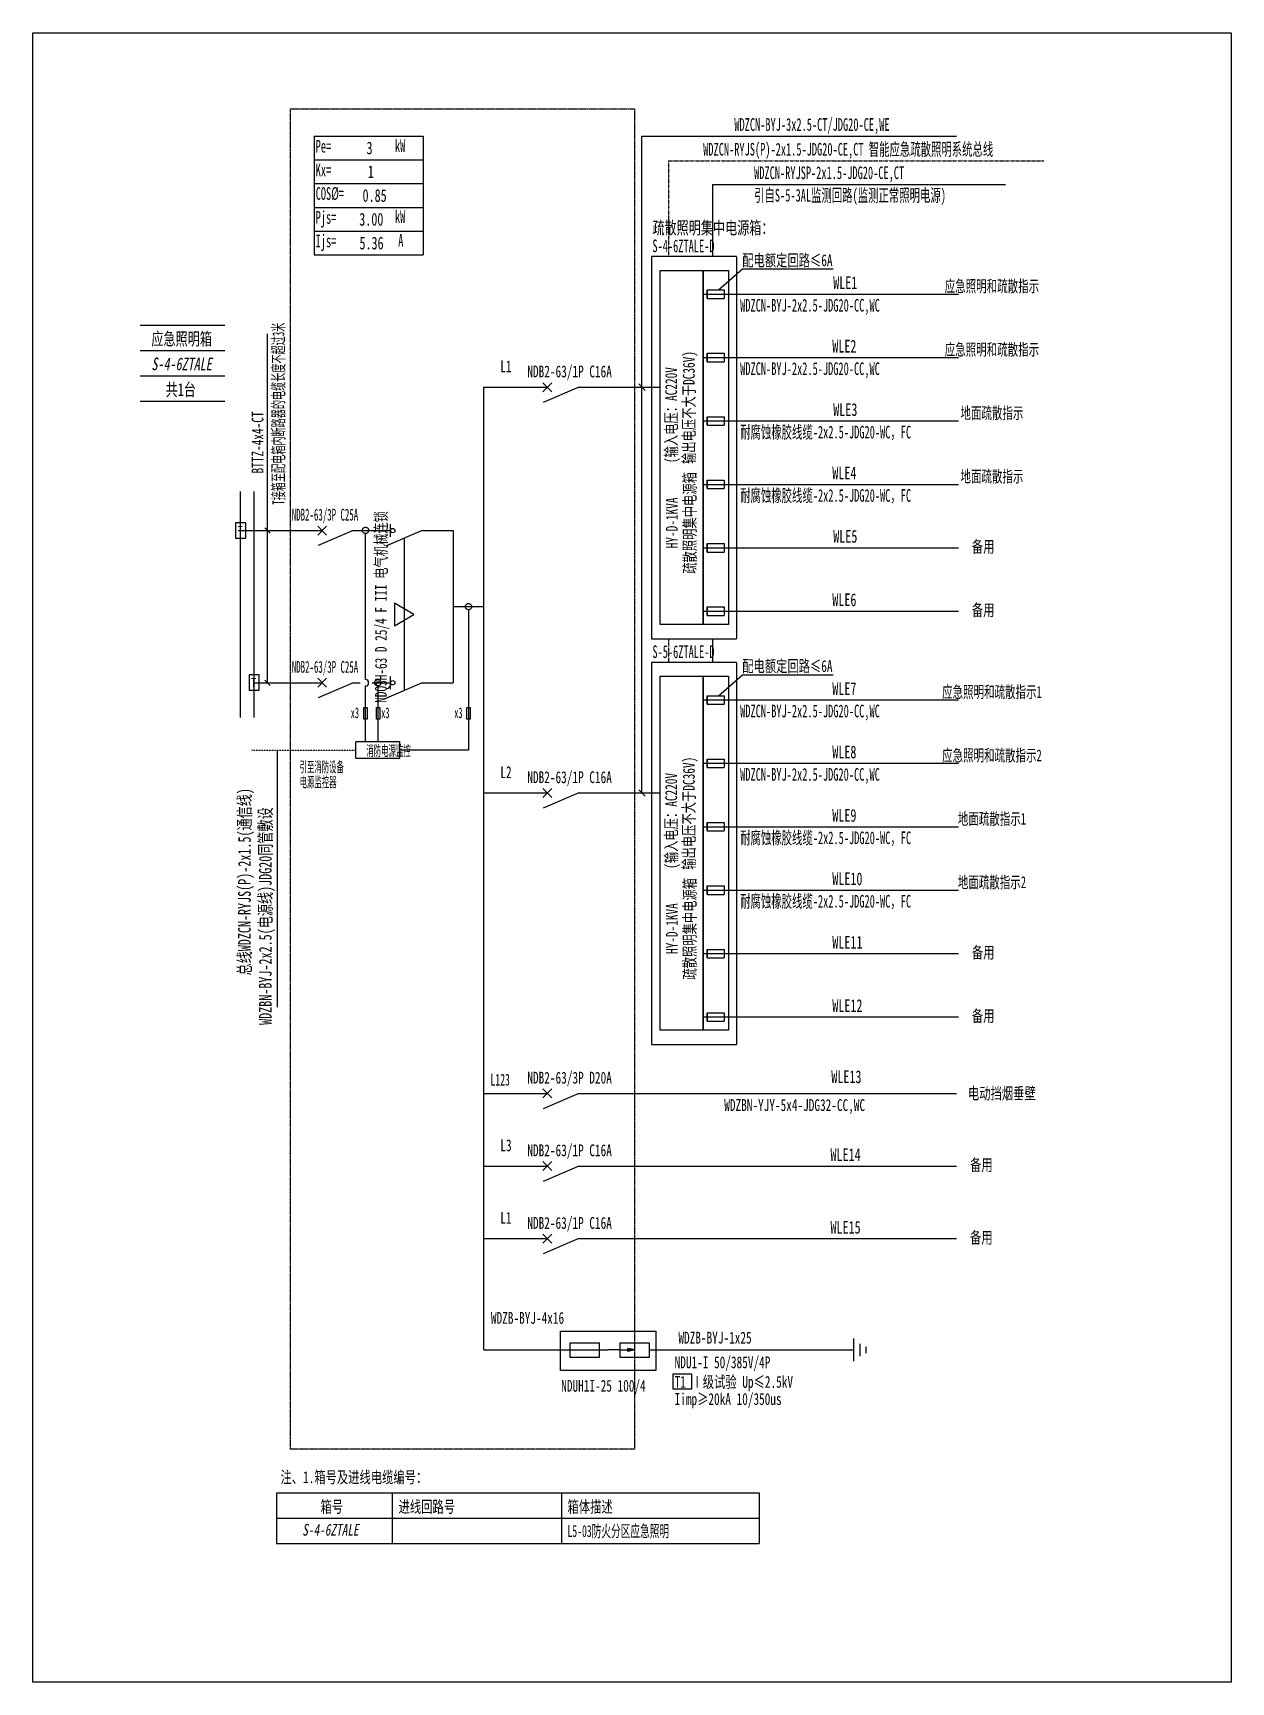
# Model space of a CAD drawing. Extents: x 219794 to 221706, y 303116 to 305748.
import ezdxf
from ezdxf.enums import TextEntityAlignment as Align

# ---------------------------------------------------------------- set-up
doc = ezdxf.new("R2010")
doc.units = 0
doc.header["$MEASUREMENT"] = 0
for name, pattern in [('_点划线L', [1.9, 1.5, -0.17, 0.06, -0.17]), ('_虚线S', [0.25, 0.125, -0.125]), ('DASH', [0.35, 0.25, -0.1]), ('DASHED', [0.75, 0.5, -0.25]), ('DASHED2', [0.375, 0.25, -0.125]), ('DIVIDE', [1.25, 0.5, -0.25, 0, -0.25, 0, -0.25])]:
    doc.linetypes.add(name, pattern=pattern)
for name, color, linetype in [('D_E_Eqpm(强电设备)', 100, 'Continuous'), ('D_E_Eqpm（强电设备）', 100, 'Continuous'), ('D_E_Text(强电文字)', 51, 'Continuous'), ('D_E_Text（强电文字）', 51, 'Continuous'), ('D_E_Wire(强电线缆)', 10, 'Continuous'), ('D_E_Wire（强电线缆）', 10, 'Continuous'), ('D_El_Wire（弱电线缆）', 10, 'Continuous'), ('D_T_TableDim（表格尺寸）', 255, 'Continuous'), ('DQ_Eqpm', 100, 'Continuous'), ('FL04GGFW_E72-配电箱系统图-塔楼部分$0$D_E_Eqpm（强电设备）', 100, 'Continuous'), ('FL09U293_E72-地下室配电箱系统图$0$D_E_Eqpm（强电设备）', 100, 'Continuous'), ('FL09U293_E72-地下室配电箱系统图$0$D_E_Text（强电文字）', 51, 'Continuous'), ('FL09U293_E72-地下室配电箱系统图$0$D_T_TableDim（表格尺寸）', 255, 'Continuous'), ('系统图', 220, 'Continuous')]:
    doc.layers.add(name, color=color, linetype=linetype)
doc.styles.add('FL09U293_E72-地下室配电箱系统图$0$FL04GGFW_E72-配电箱系统图-塔楼部分$0$电气', font='', dxfattribs={"width": 0.7})
doc.styles.add('FL09U293_E72-地下室配电箱系统图$0$FL04GGFW_E72-配电箱系统图-塔楼部分$0$电气箱', font='simhei.ttf', dxfattribs={"width": 0.8, "oblique": 10})
doc.styles.add('FL09U293_E72-地下室配电箱系统图$0$电气', font='', dxfattribs={"width": 0.7})
doc.styles.add('FL09U293_E72-地下室配电箱系统图$0$电气箱', font='simhei.ttf', dxfattribs={"width": 0.8, "oblique": 10})
doc.styles.add('HZ', font='', dxfattribs={"width": 0.7, "height": 400})
doc.styles.add('电气', font='', dxfattribs={"width": 0.7})
doc.styles.get('FL09U293_E72-地下室配电箱系统图$0$FL04GGFW_E72-配电箱系统图-塔楼部分$0$电气').set_extended_font_data('SimSun')
doc.styles.get('FL09U293_E72-地下室配电箱系统图$0$电气').set_extended_font_data('SimSun')
doc.styles.get('HZ').set_extended_font_data('SimSun')
doc.styles.get('电气').set_extended_font_data('SimSun')

msp = doc.modelspace()

# ---------------------------------------------------------------- linework, layer by layer
at = {"linetype": 'DASHED2'}
for p, q in [((220635.9, 303675.3, 0), (220788.3, 303675.3, 0)), ((220635.9, 303612.5, 0), (220635.9, 303675.3, 0)), ((220788.3, 303675.3, 0), (220788.3, 303612.5, 0)), ((220788.3, 303612.5, 0), (220635.9, 303612.5, 0))]:
    msp.add_line(p, q, dxfattribs=at)
at = {"layer": 'D_E_Eqpm(强电设备)'}
for p, q in [((220607.4, 305175, 0), (220621.8, 305189.3, 0)), ((220621.8, 305175, 0), (220607.4, 305189.3, 0)), ((220665.2, 305182.2, 0), (220608.1, 305157.7, 0)), ((220248.1, 304946.2, 0), (220262.4, 304960.5, 0)), ((220262.4, 304946.2, 0), (220248.1, 304960.5, 0)), ((220364.5, 304943.2, 0), (220364.5, 304963.4, 0)), ((220248.1, 304703.3, 0), (220262.4, 304717.6, 0)), ((220262.4, 304703.3, 0), (220248.1, 304717.6, 0)), ((220364.5, 304700.3, 0), (220364.5, 304720.6, 0)), ((220607.4, 304527.4, 0), (220621.8, 304541.7, 0)), ((220621.8, 304527.4, 0), (220607.4, 304541.7, 0)), ((220665.2, 304534.5, 0), (220608.1, 304510, 0)), ((220607.4, 304047.8, 0), (220621.8, 304062.1, 0)), ((220621.8, 304047.8, 0), (220607.4, 304062.1, 0)), ((220665.2, 304054.9, 0), (220608.1, 304030.5, 0)), ((220607.4, 303931.9, 0), (220621.8, 303946.2, 0)), ((220621.8, 303931.9, 0), (220607.4, 303946.2, 0)), ((220665.2, 303939.1, 0), (220608.1, 303914.6, 0)), ((220607.4, 303816, 0), (220621.8, 303830.3, 0)), ((220621.8, 303816, 0), (220607.4, 303830.3, 0)), ((220665.2, 303823.2, 0), (220608.1, 303798.7, 0)), ((220650.8, 303657.1, 0), (220698.2, 303657.1, 0)), ((220650.8, 303657.1, 0), (220650.8, 303634.1, 0)), ((220698.1, 303634.1, 0), (220698.1, 303657.1, 0)), ((220730.5, 303657.1, 0), (220777.9, 303657.1, 0)), ((220730.5, 303657.1, 0), (220730.5, 303634.1, 0)), ((220777.8, 303634.1, 0), (220777.8, 303657.1, 0)), ((220650.8, 303634.1, 0), (220698.1, 303634.1, 0)), ((220730.5, 303645.6, 0), (220711.3, 303645.6, 0)), ((220730.5, 303645.6, 0), (220755.1, 303645.6, 0)), ((220730.5, 303634.1, 0), (220777.8, 303634.1, 0)), ((220755.1, 303645.6, 0), (220743.1, 303648, 0)), ((220743.1, 303643.1, 0), (220743.1, 303648, 0)), ((220755.1, 303645.6, 0), (220743.1, 303643.1, 0))]:
    msp.add_line(p, q, dxfattribs=at)
for centre in [(220368, 304953.3, 0), (220368, 304710.4, 0)]:
    msp.add_circle(centre, 3.44, dxfattribs=at)
msp.add_solid([(220743.1, 303643.1, 0), (220755.1, 303645.6, 0), (220743.1, 303648, 0)], dxfattribs=at)
at = {"layer": 'D_E_Eqpm（强电设备）'}
for p, q in [((220794.9, 304803.6, 0), (220794.9, 305368.4, 0)), ((220794.9, 305368.4, 0), (220863.4, 305368.4, 0)), ((220863.4, 305368.4, 0), (220863.4, 304803.6, 0)), ((220415.1, 304953.3, 0), (220358, 304928.8, 0)), ((220401.9, 304819.2, 0), (220370.7, 304837.2, 0)), ((220370.7, 304837.2, 0), (220370.7, 304801.1, 0)), ((220370.7, 304801.1, 0), (220401.9, 304819.2, 0)), ((220863.4, 304803.6, 0), (220794.9, 304803.6, 0)), ((220415.1, 304710.4, 0), (220358, 304686, 0)), ((220794.9, 304155.9, 0), (220794.9, 304720.8, 0)), ((220794.9, 304720.8, 0), (220863.4, 304720.8, 0)), ((220863.4, 304720.8, 0), (220863.4, 304155.9, 0)), ((220863.4, 304155.9, 0), (220794.9, 304155.9, 0))]:
    msp.add_line(p, q, dxfattribs=at)
at = {"layer": 'D_E_Eqpm（强电设备）', "linetype": 'DASH'}
msp.add_line((220386.6, 304698.2, 0), (220386.6, 304941.1, 0), dxfattribs=at)
at = {"layer": 'D_E_Text(强电文字)', "color": 51}
for p, q in [((220168, 304710.4, 0), (220168, 305267.1, 0)), ((220163.7, 304957.5, 0), (220172.2, 304949.1, 0)), ((220163.7, 304714.7, 0), (220172.2, 304706.2, 0)), ((220183.2, 304603, 0), (220183.2, 304192.6, 0))]:
    msp.add_line(p, q, dxfattribs=at)
at = {"layer": 'D_E_Text（强电文字）'}
for p, q in [((220242.4, 305583, 0), (220416.3, 305583, 0)), ((220242.4, 305583, 0), (220242.4, 305393.2, 0)), ((220416.3, 305583, 0), (220416.3, 305393.2, 0)), ((220765.9, 305583, 0), (221268.3, 305583, 0)), ((220765.9, 304534.5, 0), (220765.9, 305583, 0)), ((220242.4, 305545, 0), (220416.3, 305545, 0)), ((220242.4, 305507.1, 0), (220416.3, 305507.1, 0)), ((220242.4, 305469.1, 0), (220416.3, 305469.1, 0)), ((220242.4, 305431.2, 0), (220416.3, 305431.2, 0)), ((220242.4, 305393.2, 0), (220416.3, 305393.2, 0)), ((220888.2, 305337.4, 0), (220926.4, 305370.8, 0)), ((220926.4, 305370.8, 0), (221071.4, 305370.8, 0)), ((220760.7, 305187.3, 0), (220771, 305177, 0)), ((220888.2, 304689.7, 0), (220926.4, 304723.2, 0)), ((220926.4, 304723.2, 0), (221071.4, 304723.2, 0)), ((220760.7, 304539.7, 0), (220771, 304529.4, 0)), ((220760.7, 304539.7, 0), (220771, 304529.4, 0)), ((220815.9, 303607.3, 0), (220845.2, 303607.3, 0)), ((220815.9, 303583.1, 0), (220815.9, 303607.3, 0)), ((220845.2, 303607.3, 0), (220845.2, 303583.1, 0)), ((220845.2, 303583.1, 0), (220815.9, 303583.1, 0))]:
    msp.add_line(p, q, dxfattribs=at)
at = {"layer": 'D_E_Wire(强电线缆)'}
for p, q in [((220125.1, 304654.7, 0), (220125.1, 305015.7, 0)), ((220121.3, 304953.3, 0), (220255.3, 304953.3, 0)), ((220304.8, 304953.3, 0), (220364.5, 304953.3, 0)), ((220415.1, 304953.3, 0), (220464.5, 304953.3, 0)), ((220304.8, 304710.4, 0), (220316.2, 304710.4, 0)), ((220335, 304710.4, 0), (220364.5, 304710.4, 0)), ((220415.1, 304710.4, 0), (220464.5, 304710.4, 0))]:
    msp.add_line(p, q, dxfattribs=at)
at = {"layer": 'D_E_Wire(强电线缆)', "linetype": 'DASH'}
for p, q in [((220146.7, 304654.7, 0), (220146.7, 305015.7, 0)), ((220146.7, 304710.4, 0), (220255.3, 304710.4, 0))]:
    msp.add_line(p, q, dxfattribs=at)
at = {"layer": 'D_E_Wire（强电线缆）', "color": 10}
for p, q in [((220878.4, 305505.8, 0), (220878.4, 305390.5, 0)), ((220878.4, 305505.8, 0), (221346.2, 305505.8, 0)), ((220863.4, 305330.6, 0), (221271.2, 305330.6, 0)), ((220863.4, 305229.4, 0), (221271.2, 305229.4, 0)), ((220863.4, 305128.2, 0), (221271.2, 305128.2, 0)), ((220863.4, 305027, 0), (221271.2, 305027, 0)), ((220863.4, 304925.8, 0), (221271.2, 304925.8, 0)), ((220863.4, 304824.6, 0), (221271.2, 304824.6, 0)), ((220878.4, 304780.5, 0), (220878.4, 304742.9, 0)), ((220863.4, 304683, 0), (221271.2, 304683, 0)), ((220863.4, 304683, 0), (221271.2, 304683, 0)), ((220863.4, 304581.8, 0), (221271.2, 304581.8, 0)), ((220863.4, 304480.6, 0), (221271.2, 304480.6, 0)), ((220863.4, 304379.4, 0), (221271.2, 304379.4, 0)), ((220863.4, 304278.2, 0), (221271.2, 304278.2, 0)), ((220863.4, 304177, 0), (221271.2, 304177, 0))]:
    msp.add_line(p, q, dxfattribs=at)
at = {"layer": 'D_E_Wire（强电线缆）'}
for p, q in [((220513.4, 303645.6, 0), (220513.4, 305182.2, 0)), ((220513.4, 305182.2, 0), (220614.6, 305182.2, 0)), ((220665.2, 305182.2, 0), (220794.9, 305182.2, 0)), ((220464.5, 304953.3, 0), (220464.5, 304710.4, 0)), ((220464.5, 304831.9, 0), (220513.4, 304831.9, 0)), ((220489, 304826.8, 0), (220489, 304603, 0)), ((220344.1, 304705.4, 0), (220344.1, 304616.5, 0)), ((220321.8, 304670.7, 0), (220327.1, 304670.7, 0)), ((220321.8, 304652.1, 0), (220321.8, 304670.7, 0)), ((220327.1, 304670.7, 0), (220327.1, 304652.1, 0)), ((220341.8, 304670.7, 0), (220347.1, 304670.7, 0)), ((220341.8, 304652.1, 0), (220341.8, 304670.7, 0)), ((220347.1, 304670.7, 0), (220347.1, 304652.1, 0)), ((220486.5, 304670.7, 0), (220491.8, 304670.7, 0)), ((220486.5, 304652.1, 0), (220486.5, 304670.7, 0)), ((220491.8, 304670.7, 0), (220491.8, 304652.1, 0)), ((220327.1, 304652.1, 0), (220321.8, 304652.1, 0)), ((220347.1, 304652.1, 0), (220341.8, 304652.1, 0)), ((220491.8, 304652.1, 0), (220486.5, 304652.1, 0)), ((220513.4, 304534.5, 0), (220614.6, 304534.5, 0)), ((220665.2, 304534.5, 0), (220794.9, 304534.5, 0)), ((220513.4, 304054.9, 0), (220614.6, 304054.9, 0)), ((220665.2, 304054.9, 0), (221268.3, 304054.9, 0)), ((220513.4, 303939.1, 0), (220614.6, 303939.1, 0)), ((220665.2, 303939.1, 0), (221268.3, 303939.1, 0)), ((220513.4, 303823.2, 0), (220614.6, 303823.2, 0)), ((220665.2, 303823.2, 0), (221268.3, 303823.2, 0)), ((221104.4, 303627.6, 0), (221104.4, 303663.6, 0)), ((221114.2, 303635.8, 0), (221114.2, 303655.4, 0)), ((220513.4, 303645.6, 0), (220711.3, 303645.6, 0)), ((220777.8, 303645.6, 0), (221104.4, 303645.6, 0)), ((221124.1, 303640.6, 0), (221124.1, 303650.5, 0))]:
    msp.add_line(p, q, dxfattribs=at)
at = {"layer": 'D_E_Wire（强电线缆）', "linetype": '_点划线L'}
for p, q in [((220324.4, 304715.5, 0), (220324.4, 304948.6, 0)), ((220324.4, 304616.5, 0), (220324.4, 304705.4, 0)), ((220309.1, 304616.5, 0), (220379, 304616.5, 0)), ((220309.1, 304589.5, 0), (220309.1, 304616.5, 0)), ((220379, 304616.5, 0), (220379, 304589.5, 0)), ((220489, 304603, 0), (220379, 304603, 0)), ((220379, 304589.5, 0), (220309.1, 304589.5, 0))]:
    msp.add_line(p, q, dxfattribs=at)
at = {"layer": 'D_E_Wire（强电线缆）', "linetype": '_虚线S'}
msp.add_line((220142.9, 304603, 0), (220309.1, 304603, 0), dxfattribs=at)
at = {"layer": 'D_E_Wire（强电线缆）', "linetype": '_点划线L'}
for centre in [(220324.4, 304953.6, 0), (220489, 304831.9, 0), (220344.1, 304710.4, 0)]:
    msp.add_circle(centre, 5.06, dxfattribs=at)
at = {"layer": 'D_E_Wire（强电线缆）'}
msp.add_arc((220324.4, 304710.4, 0), 5.06, 270, 90, dxfattribs=at)
at = {"layer": 'D_El_Wire（弱电线缆）', "color": 200, "linetype": 'DIVIDE'}
for p, q in [((220808.4, 305543.4, 0), (221408.1, 305543.4, 0)), ((220808.4, 305543.4, 0), (220808.4, 305390.5, 0)), ((220808.4, 304780.5, 0), (220808.4, 304742.9, 0))]:
    msp.add_line(p, q, dxfattribs=at)
at = {"layer": 'D_T_TableDim（表格尺寸）', "linetype": 'DASHED'}
for p, q in [((220204.8, 303487.1, 0), (220204.8, 305626.5, 0)), ((220204.8, 305626.5, 0), (220754.2, 305626.5, 0)), ((220754.2, 305626.5, 0), (220754.2, 303487.1, 0)), ((220754.2, 303487.1, 0), (220204.8, 303487.1, 0))]:
    msp.add_line(p, q, dxfattribs=at)
at = {"layer": 'D_T_TableDim（表格尺寸）', "linetype": 'DASH'}
for p, q in [((220917.4, 305390.5, 0), (220781.4, 305390.5, 0)), ((220781.4, 305390.5, 0), (220781.4, 304780.5, 0)), ((220917.4, 304780.5, 0), (220917.4, 305390.5, 0)), ((220781.4, 304780.5, 0), (220917.4, 304780.5, 0)), ((220917.4, 304742.9, 0), (220781.4, 304742.9, 0)), ((220781.4, 304742.9, 0), (220781.4, 304132.8, 0)), ((220917.4, 304132.8, 0), (220917.4, 304742.9, 0)), ((220781.4, 304132.8, 0), (220917.4, 304132.8, 0))]:
    msp.add_line(p, q, dxfattribs=at)
at = {"layer": 'DQ_Eqpm'}
for p, q in [((220133.2, 304965.7, 0), (220117, 304965.7, 0)), ((220117, 304965.7, 0), (220117, 304941.4, 0)), ((220133.2, 304941.4, 0), (220133.2, 304965.7, 0)), ((220117, 304941.4, 0), (220133.2, 304941.4, 0)), ((220154.8, 304722.8, 0), (220138.6, 304722.8, 0)), ((220138.6, 304722.8, 0), (220138.6, 304698.5, 0)), ((220154.8, 304698.5, 0), (220154.8, 304722.8, 0)), ((220138.6, 304698.5, 0), (220154.8, 304698.5, 0))]:
    msp.add_line(p, q, dxfattribs=at)
at = {"layer": 'FL04GGFW_E72-配电箱系统图-塔楼部分$0$D_E_Eqpm（强电设备）'}
for p, q in [((220863.4, 304803.6, 0), (220863.4, 305368.4, 0)), ((220863.4, 305368.4, 0), (220903.9, 305368.4, 0)), ((220903.9, 305368.4, 0), (220903.9, 304803.6, 0)), ((220870.2, 305337.4, 0), (220897.2, 305337.4, 0)), ((220870.2, 305337.4, 0), (220870.2, 305337.4, 0)), ((220870.2, 305337.4, 0), (220870.2, 305323.9, 0)), ((220870.2, 305323.9, 0), (220870.2, 305337.4, 0)), ((220870.2, 305323.9, 0), (220897.2, 305323.9, 0)), ((220870.2, 305323.9, 0), (220870.2, 305323.9, 0)), ((220897.2, 305337.4, 0), (220897.2, 305323.9, 0)), ((220870.2, 305236.2, 0), (220897.2, 305236.2, 0)), ((220870.2, 305236.2, 0), (220870.2, 305236.2, 0)), ((220870.2, 305236.2, 0), (220870.2, 305222.7, 0)), ((220870.2, 305222.7, 0), (220870.2, 305236.2, 0)), ((220897.2, 305236.2, 0), (220897.2, 305222.7, 0)), ((220870.2, 305222.7, 0), (220897.2, 305222.7, 0)), ((220870.2, 305222.7, 0), (220870.2, 305222.7, 0)), ((220870.2, 305135, 0), (220897.2, 305135, 0)), ((220870.2, 305135, 0), (220870.2, 305135, 0)), ((220870.2, 305135, 0), (220870.2, 305121.5, 0)), ((220870.2, 305121.5, 0), (220870.2, 305135, 0)), ((220897.2, 305135, 0), (220897.2, 305121.5, 0)), ((220870.2, 305121.5, 0), (220897.2, 305121.5, 0)), ((220870.2, 305121.5, 0), (220870.2, 305121.5, 0)), ((220870.2, 305033.8, 0), (220897.2, 305033.8, 0)), ((220870.2, 305033.8, 0), (220870.2, 305033.8, 0)), ((220870.2, 305033.8, 0), (220870.2, 305020.3, 0)), ((220870.2, 305020.3, 0), (220870.2, 305033.8, 0)), ((220897.2, 305033.8, 0), (220897.2, 305020.3, 0)), ((220870.2, 305020.3, 0), (220897.2, 305020.3, 0)), ((220870.2, 305020.3, 0), (220870.2, 305020.3, 0)), ((220870.2, 304932.6, 0), (220897.2, 304932.6, 0)), ((220870.2, 304932.6, 0), (220870.2, 304932.6, 0)), ((220870.2, 304932.6, 0), (220870.2, 304919.1, 0)), ((220870.2, 304919.1, 0), (220870.2, 304932.6, 0)), ((220870.2, 304919.1, 0), (220897.2, 304919.1, 0)), ((220870.2, 304919.1, 0), (220870.2, 304919.1, 0)), ((220897.2, 304932.6, 0), (220897.2, 304919.1, 0)), ((220870.2, 304831.4, 0), (220897.2, 304831.4, 0)), ((220870.2, 304831.4, 0), (220870.2, 304831.4, 0)), ((220870.2, 304831.4, 0), (220870.2, 304817.9, 0)), ((220870.2, 304817.9, 0), (220870.2, 304831.4, 0)), ((220870.2, 304817.9, 0), (220897.2, 304817.9, 0)), ((220870.2, 304817.9, 0), (220870.2, 304817.9, 0)), ((220897.2, 304831.4, 0), (220897.2, 304817.9, 0)), ((220903.9, 304803.6, 0), (220863.4, 304803.6, 0)), ((220863.4, 304155.9, 0), (220863.4, 304720.8, 0)), ((220863.4, 304720.8, 0), (220903.9, 304720.8, 0)), ((220903.9, 304720.8, 0), (220903.9, 304155.9, 0)), ((220870.2, 304689.7, 0), (220897.2, 304689.7, 0)), ((220870.2, 304689.7, 0), (220870.2, 304689.7, 0)), ((220870.2, 304689.7, 0), (220870.2, 304676.2, 0)), ((220870.2, 304676.2, 0), (220870.2, 304689.7, 0)), ((220897.2, 304689.7, 0), (220897.2, 304676.2, 0)), ((220870.2, 304676.2, 0), (220897.2, 304676.2, 0)), ((220870.2, 304676.2, 0), (220870.2, 304676.2, 0)), ((220870.2, 304588.5, 0), (220897.2, 304588.5, 0)), ((220870.2, 304588.5, 0), (220870.2, 304588.5, 0)), ((220870.2, 304588.5, 0), (220870.2, 304575, 0)), ((220870.2, 304575, 0), (220870.2, 304588.5, 0)), ((220897.2, 304588.5, 0), (220897.2, 304575, 0)), ((220870.2, 304575, 0), (220897.2, 304575, 0)), ((220870.2, 304575, 0), (220870.2, 304575, 0)), ((220870.2, 304487.3, 0), (220897.2, 304487.3, 0)), ((220870.2, 304487.3, 0), (220870.2, 304487.3, 0)), ((220870.2, 304487.3, 0), (220870.2, 304473.8, 0)), ((220870.2, 304473.8, 0), (220870.2, 304487.3, 0)), ((220870.2, 304473.8, 0), (220897.2, 304473.8, 0)), ((220870.2, 304473.8, 0), (220870.2, 304473.8, 0)), ((220897.2, 304487.3, 0), (220897.2, 304473.8, 0)), ((220870.2, 304386.1, 0), (220897.2, 304386.1, 0)), ((220870.2, 304386.1, 0), (220870.2, 304386.1, 0)), ((220870.2, 304386.1, 0), (220870.2, 304372.6, 0)), ((220870.2, 304372.6, 0), (220870.2, 304386.1, 0)), ((220870.2, 304372.6, 0), (220897.2, 304372.6, 0)), ((220870.2, 304372.6, 0), (220870.2, 304372.6, 0)), ((220897.2, 304386.1, 0), (220897.2, 304372.6, 0)), ((220870.2, 304284.9, 0), (220897.2, 304284.9, 0)), ((220870.2, 304284.9, 0), (220870.2, 304284.9, 0)), ((220870.2, 304284.9, 0), (220870.2, 304271.4, 0)), ((220870.2, 304271.4, 0), (220870.2, 304284.9, 0)), ((220870.2, 304271.4, 0), (220897.2, 304271.4, 0)), ((220870.2, 304271.4, 0), (220870.2, 304271.4, 0)), ((220897.2, 304284.9, 0), (220897.2, 304271.4, 0)), ((220870.2, 304183.7, 0), (220897.2, 304183.7, 0)), ((220870.2, 304183.7, 0), (220870.2, 304183.7, 0)), ((220870.2, 304183.7, 0), (220870.2, 304170.2, 0)), ((220870.2, 304170.2, 0), (220870.2, 304183.7, 0)), ((220897.2, 304183.7, 0), (220897.2, 304170.2, 0)), ((220903.9, 304155.9, 0), (220863.4, 304155.9, 0)), ((220870.2, 304170.2, 0), (220897.2, 304170.2, 0)), ((220870.2, 304170.2, 0), (220870.2, 304170.2, 0))]:
    msp.add_line(p, q, dxfattribs=at)
at = {"layer": 'FL09U293_E72-地下室配电箱系统图$0$D_E_Eqpm（强电设备）'}
for p, q in [((220304.8, 304953.3, 0), (220248.8, 304929.3, 0)), ((220304.8, 304710.4, 0), (220248.8, 304686.4, 0))]:
    msp.add_line(p, q, dxfattribs=at)
at = {"layer": 'FL09U293_E72-地下室配电箱系统图$0$D_T_TableDim（表格尺寸）'}
for p, q in [((219964.8, 305281.4, 0), (220099.7, 305281.4, 0)), ((219964.8, 305240.9, 0), (220099.7, 305240.9, 0)), ((219964.8, 305200.4, 0), (220099.7, 305200.4, 0)), ((219964.8, 305159.9, 0), (220099.7, 305159.9, 0))]:
    msp.add_line(p, q, dxfattribs=at)
at = {"layer": 'FL09U293_E72-地下室配电箱系统图$0$D_T_TableDim（表格尺寸）', "ltscale": 3.5}
for p, q in [((220182.4, 303417.4, 0), (220953, 303417.4, 0)), ((220182.4, 303417.4, 0), (220182.4, 303336.5, 0)), ((220367.1, 303417.4, 0), (220367.1, 303336.5, 0)), ((220637.3, 303417.4, 0), (220637.3, 303336.5, 0)), ((220953, 303417.4, 0), (220953, 303336.5, 0)), ((220182.4, 303377, 0), (220953, 303377, 0)), ((220182.4, 303377, 0), (220953, 303377, 0)), ((220182.4, 303336.5, 0), (220953, 303336.5, 0))]:
    msp.add_line(p, q, dxfattribs=at)
at = {"layer": '系统图', "ltscale": 9973.992009}
msp.add_lwpolyline([(219793.5, 305747.5), (221706.5, 305747.5), (221706.5, 303115.5), (219793.5, 303115.5)], close=True, dxfattribs=at)

# ---------------------------------------------------------------- texts
at = {"layer": 'D_E_Text(强电文字)', "color": 51, "style": '电气'}
for s, height, width, p in [('疏散照明集中电源箱：', 20.24, 0.7, (220782.6, 305426.4, 0)), ('L1', 18.89, 0.7, (220539.8, 305205.9, 0)), ('NDB2-63/1P C16A', 18.89, 0.7, (220582.9, 305197.8, 0)), ('备用', 18.89, 0.7, (221292.7, 304918.2, 0)), ('备用', 18.89, 0.7, (221292.7, 304817, 0)), ('L2', 18.89, 0.7, (220539.8, 304558.2, 0)), ('NDB2-63/1P C16A', 18.89, 0.7, (220582.9, 304550.2, 0)), ('备用', 18.89, 0.7, (221292.7, 304270.5, 0)), ('备用', 18.89, 0.7, (221292.7, 304169.3, 0)), ('L123', 18.89, 0.6, (220524.1, 304067.4, 0)), ('NDB2-63/3P D20A', 18.89, 0.7, (220582.9, 304070.6, 0)), ('电动挡烟垂壁', 18.89, 0.7, (221286.4, 304045.6, 0)), ('WDZBN-YJY-5x4-JDG32-CC,WC ', 18.89, 0.7, (220897.3, 304026.9, 0)), ('L3', 18.89, 0.7, (220539.8, 303962.7, 0)), ('NDB2-63/1P C16A', 18.89, 0.7, (220582.9, 303954.7, 0)), ('备用', 18.89, 0.7, (221289.8, 303931.4, 0)), ('L1', 18.89, 0.7, (220539.8, 303846.9, 0)), ('NDB2-63/1P C16A', 18.89, 0.7, (220582.9, 303838.8, 0)), ('备用', 18.89, 0.7, (221289.8, 303815.5, 0))]:
    msp.add_text(s, height=height, dxfattribs=dict(at, width=width)).set_placement(p)
at = {"layer": 'D_E_Text(强电文字)', "color": 51, "style": '电气', "width": 0.65}
for s, p in [('应急照明和疏散指示', (221324.7, 305343.8, 0)), ('应急照明和疏散指示', (221324.7, 305242.6, 0)), ('地面疏散指示', (221324.7, 305141.4, 0)), ('地面疏散指示', (221324.7, 305040.2, 0)), ('应急照明和疏散指示1', (221324.7, 304696.1, 0)), ('应急照明和疏散指示2', (221324.7, 304594.9, 0)), ('地面疏散指示1', (221324.7, 304493.7, 0)), ('地面疏散指示2', (221324.7, 304392.5, 0))]:
    msp.add_text(s, height=18.89, dxfattribs=at).set_placement(p, align=Align.MIDDLE)
at = {"layer": 'D_E_Text(强电文字)', "style": 'FL09U293_E72-地下室配电箱系统图$0$FL04GGFW_E72-配电箱系统图-塔楼部分$0$电气', "width": 0.7}
for s, p in [('应急照明箱', (220030.9, 305259.7, 0)), ('共1台', (220029.5, 305178.8, 0))]:
    msp.add_text(s, height=20.24, dxfattribs=at).set_placement(p, align=Align.MIDDLE)
at = {"layer": 'D_E_Text(强电文字)', "color": 51, "style": '电气'}
for s, width, p in [('T接箱至配电箱内断路器的电缆长度不超过3米', 0.55, (220194.8, 304994.6, 0)), ('BTTZ-4x4-CT', 0.7, (220161.6, 305044.4, 0))]:
    msp.add_text(s, height=18.89, rotation=90, dxfattribs=dict(at, width=width)).set_placement(p)
at = {"layer": 'D_E_Text(强电文字)', "style": 'FL09U293_E72-地下室配电箱系统图$0$FL04GGFW_E72-配电箱系统图-塔楼部分$0$电气箱', "oblique": 10, "width": 0.7}
msp.add_text('S-4-6ZTALE', height=20.24, dxfattribs=at).set_placement((220030.9, 305219.3, 0), align=Align.MIDDLE)
at = {"layer": 'D_E_Text(强电文字)', "style": '电气', "width": 0.7}
for s, p in [('WDZB-BYJ-4x16', (220524.7, 303687.2, 0)), ('WDZB-BYJ-1x25', (220824.1, 303655.6, 0)), ('T1 Ⅰ级试验 Up≤2.5kV ', (220818, 303585.1, 0)), ('Iimp≥20kA 10/350us', (220818, 303557.7, 0))]:
    msp.add_text(s, height=18.89, dxfattribs=at).set_placement(p)
at = {"layer": 'D_E_Text(强电文字)', "color": 51, "true_color": 0xffff7f, "style": '电气', "width": 0.7}
msp.add_text('NDU1-I 50/385V/4P', height=18.89, dxfattribs=at).set_placement((220818, 303616.3, 0))
at = {"layer": 'D_E_Text（强电文字）', "style": '电气'}
for s, height, width, p in [('WDZCN-BYJ-3x2.5-CT/JDG20-CE,WE', 20.24, 0.6, (220913.4, 305591.3, 0)), ('3', 20.2, 0.7, (220326.1, 305553.9, 0)), ('1', 20.2, 0.7, (220328.2, 305515.9, 0)), (' 0.85', 20.24, 0.7, (220310.1, 305478, 0)), ('WLE1', 20.24, 0.7, (221071.3, 305338.7, 0)), ('WDZCN-BYJ-2x2.5-JDG20-CC,WC', 20.24, 0.6, (220922.7, 305302.8, 0)), ('WLE2', 20.24, 0.7, (221069.8, 305237.5, 0)), ('WDZCN-BYJ-2x2.5-JDG20-CC,WC', 20.24, 0.6, (220922.7, 305201.6, 0)), ('WLE3', 20.24, 0.7, (221071.3, 305136.3, 0)), ('耐腐蚀橡胶线缆-2x2.5-JDG20-WC，FC', 20.24, 0.6, (220922.7, 305100.4, 0)), ('WLE4', 20.24, 0.7, (221069.8, 305035.1, 0)), ('耐腐蚀橡胶线缆-2x2.5-JDG20-WC，FC', 20.24, 0.6, (220922.7, 304999.2, 0)), ('WLE5', 20.24, 0.7, (221071.3, 304933.9, 0)), ('WLE6', 20.24, 0.7, (221069.8, 304832.7, 0)), ('WLE7', 20.24, 0.7, (221069.8, 304691, 0)), ('WDZCN-BYJ-2x2.5-JDG20-CC,WC', 20.24, 0.6, (220922.7, 304655.2, 0)), ('WLE8', 20.24, 0.7, (221069.8, 304589.8, 0)), ('WDZCN-BYJ-2x2.5-JDG20-CC,WC', 20.24, 0.6, (220922.7, 304554, 0)), ('WLE9', 20.24, 0.7, (221069.8, 304488.6, 0)), ('耐腐蚀橡胶线缆-2x2.5-JDG20-WC，FC', 20.24, 0.6, (220922.7, 304452.8, 0)), ('WLE10', 20.24, 0.7, (221069.8, 304387.4, 0)), ('耐腐蚀橡胶线缆-2x2.5-JDG20-WC，FC', 20.24, 0.6, (220922.7, 304351.6, 0)), ('WLE11', 20.24, 0.7, (221069.8, 304286.2, 0)), ('WLE12', 20.24, 0.7, (221069.8, 304185, 0)), ('WLE13', 20.24, 0.7, (221068.2, 304071.4, 0)), ('WLE14', 20.24, 0.7, (221066.9, 303947.1, 0)), ('WLE15', 20.24, 0.7, (221066.9, 303831.2, 0))]:
    msp.add_text(s, height=height, dxfattribs=dict(at, width=width)).set_placement(p)
at = {"layer": 'D_E_Text（强电文字）', "linetype": 'Continuous', "style": '电气', "width": 0.6}
for s, height, p in [('Pe=', 20.24, (220244.9, 305556.6, 0)), ('kW', 20.24, (220371.5, 305557.3, 0)), ('Kx=', 20.24, (220244.9, 305518.6, 0)), ('COS%%C=', 20.24, (220244.9, 305481.2, 0)), ('Pjs=', 20.24, (220244.9, 305443, 0)), ('kW', 20.24, (220371.5, 305444.3, 0)), ('Ijs=', 20.24, (220244.9, 305405.5, 0)), ('A', 20.2, (220376.7, 305406.3, 0))]:
    msp.add_text(s, height=height, dxfattribs=at).set_placement(p)
at = {"layer": 'D_E_Text（强电文字）', "color": 51, "style": '电气', "width": 0.6}
for s, p in [('WDZCN-RYJS(P)-2x1.5-JDG20-CE,CT 智能应急疏散照明系统总线', (220863.7, 305551.8, 0)), ('WDZCN-RYJSP-2x1.5-JDG20-CE,CT', (220945, 305514.3, 0)), ('引自S-5-3AL监测回路(监测正常照明电源)', (220945, 305478.3, 0)), ('S-4-6ZTALE-D', (220782.6, 305397.6, 0)), ('S-5-6ZTALE-D', (220782.6, 304749.9, 0))]:
    msp.add_text(s, height=20.24, dxfattribs=at).set_placement(p)
at = {"layer": 'D_E_Text（强电文字）', "color": 6, "style": '电气', "width": 0.7}
for s, p in [('3.00', (220314.5, 305440, 0)), ('5.36', (220314.8, 305402.1, 0))]:
    msp.add_text(s, height=20.24, dxfattribs=at).set_placement(p)
at = {"layer": 'D_E_Text（强电文字）', "style": '电气'}
for s, width, p in [('配电额定回路≤6A', 0.7, (220998.1, 305385, 0)), ('NDB2-63/3P C25A', 0.55, (220259.8, 304977.1, 0)), ('NDB2-63/3P C25A', 0.55, (220259.8, 304734.2, 0)), ('配电额定回路≤6A', 0.7, (220998.1, 304737.4, 0))]:
    msp.add_text(s, height=18.89, dxfattribs=dict(at, width=width)).set_placement(p, align=Align.MIDDLE)
at = {"layer": 'D_E_Text（强电文字）', "color": 51, "style": '电气', "width": 0.7}
for s, p in [('输出电压不大于DC36V)', (220841.8, 305149.7, 0)), ('(输入电压：AC220V', (220813.6, 305137.6, 0)), ('疏散照明集中电源箱', (220841.8, 304965.5, 0)), ('HY-D-1KVA', (220813.6, 304965.6, 0)), ('输出电压不大于DC36V)', (220841.8, 304502.1, 0)), ('(输入电压：AC220V', (220813.6, 304489.9, 0)), ('疏散照明集中电源箱', (220841.8, 304317.8, 0)), ('HY-D-1KVA', (220813.6, 304318, 0))]:
    msp.add_text(s, height=18.89, rotation=90, dxfattribs=at).set_placement(p, align=Align.MIDDLE)
at = {"layer": 'D_E_Text（强电文字）', "style": '电气', "width": 0.7}
msp.add_text('NDQ3H-63 D 25/4 F III 电气机械连锁', height=18.89, rotation=90, dxfattribs=at).set_placement((220350, 304831.4, 0), align=Align.MIDDLE)
for s, p in [('总线WDZCN-RYJS(P)-2x1.5(通信线)', (220141.3, 304243.2, 0)), ('WDZBN-BYJ-2x2.5(电源线)JDG20同管敷设', (220174.6, 304164.3, 0))]:
    msp.add_text(s, height=20.24, rotation=90, dxfattribs=at).set_placement(p)
at = {"layer": 'D_E_Text（强电文字）', "color": 51, "true_color": 0xffff7f, "style": '电气', "width": 0.7}
msp.add_text('NDUH1I-25 100/4', height=18.89, dxfattribs=at).set_placement((220637, 303578.9, 0))
at = {"layer": 'D_E_Wire（强电线缆）', "color": 51, "linetype": 'Continuous', "style": 'HZ', "width": 0.5}
for s, p in [('x3', (220300.9, 304654, 0)), ('x3', (220349.6, 304654, 0)), ('x3', (220466.2, 304654, 0)), ('消防电源监控', (220325.8, 304593.5, 0)), ('引至消防设备', (220219.2, 304567.6, 0)), ('电源监控器', (220219.2, 304543.5, 0))]:
    msp.add_text(s, height=16.87, dxfattribs=at).set_placement(p)
at = {"layer": 'DQ_Eqpm', "color": 51, "style": '电气', "width": 0.8}
for p in [(220120.2, 304945.9, 0), (220141.8, 304703.1, 0)]:
    msp.add_text('T', height=14.8, dxfattribs=at).set_placement(p)
at = {"layer": 'FL09U293_E72-地下室配电箱系统图$0$D_E_Text（强电文字）', "style": 'FL09U293_E72-地下室配电箱系统图$0$电气'}
for s, width, p in [('注、1.箱号及进线电缆编号：', 0.7, (220188.7, 303433, 0)), ('箱号', 0.7, (220252.6, 303385.8, 0)), ('进线回路号', 0.7, (220377.3, 303385.8, 0)), ('箱体描述', 0.7, (220647, 303385.8, 0)), ('L5-03防火分区应急照明', 0.6, (220647, 303347, 0))]:
    msp.add_text(s, height=18.89, dxfattribs=dict(at, width=width)).set_placement(p)
at = {"layer": 'FL09U293_E72-地下室配电箱系统图$0$D_E_Text（强电文字）', "style": 'FL09U293_E72-地下室配电箱系统图$0$电气箱', "oblique": 10, "width": 0.7}
msp.add_text('S-4-6ZTALE', height=18.89, dxfattribs=at).set_placement((220268.5, 303358.5, 0), align=Align.MIDDLE)

doc.saveas('drawing.dxf')
